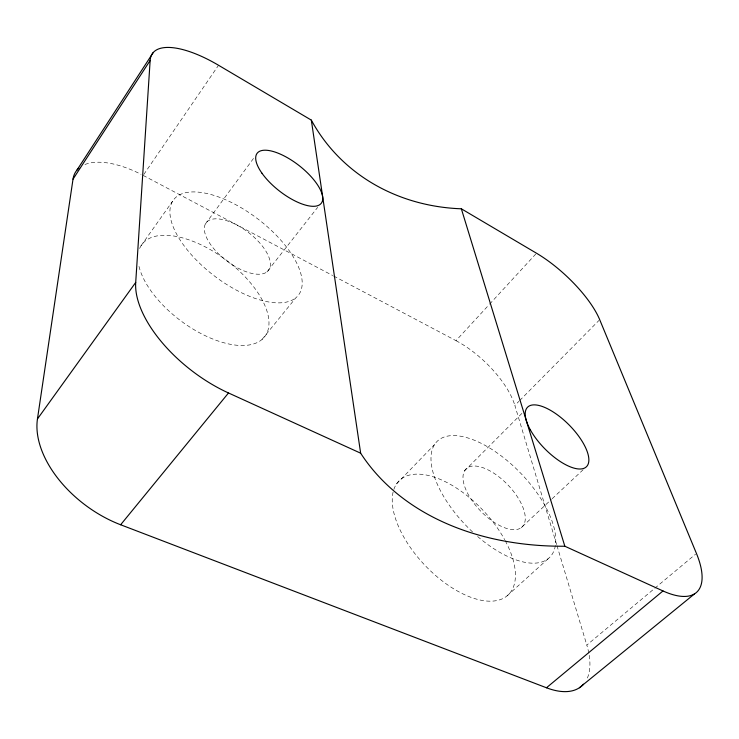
<?xml version="1.0" encoding="UTF-8"?>
<svg xmlns="http://www.w3.org/2000/svg" width="739" height="739" viewBox="0 0 739 739"><rect width="100%" height="100%" fill="white"/><g stroke="black" fill="none" stroke-linecap="round" stroke-linejoin="round"><path stroke-width="0.55" stroke-dasharray="3.69 2.77" d="M143.809 174.45L218.532 65.263M141.02 245.782L172.593 201.22M205.442 223.899L253.791 158.044M266.89 271.961A39.232 17.875 37.3 0 0 235.464 224.305A39.232 17.875 37.3 0 0 209.765 243.325A39.232 17.875 37.3 0 0 266.89 271.961L317.678 207.354M262.04 339.423L295.969 297.678A78.556 35.841 37.3 0 0 230.429 201.969A78.556 35.841 37.3 0 0 181.785 242.531A78.556 35.841 37.3 0 0 295.969 297.678M333.705 276.063L455.981 340.661L488.821 305.004M489.597 304.163L535.729 254.077M396.52 483.943L434.606 444.472M556.643 544.578L514.852 405.425L518.898 401.342M519.702 400.529L598.895 320.495M464.498 470.909L522.196 413.101M521.198 527.692A40.359 18.881 46 0 0 493.966 473.283A40.359 18.881 46 0 0 467.242 492.58A40.359 18.881 46 0 0 521.198 527.692L551.285 499.536M552.125 498.751L584.725 468.24M507.083 595.856L548.412 558.499M588.807 653.1A82.029 40.959 49.6 0 0 586.821 645.082L695.556 554.195M143.154 175.402L332.689 275.527M556.975 545.687L586.821 645.082M139.634 248.489A76.773 37.929 36.8 0 1 242.087 273.735A76.773 37.929 36.8 0 1 237.053 345.261A76.773 37.929 36.8 0 1 138.526 264.174M505.227 540.726A78.934 39.998 46.5 0 1 457.838 591.246A78.934 39.998 46.5 0 1 398.46 481.449A78.934 39.998 46.5 0 1 504.682 539.729M455.981 340.661A64.773 27.657 43.3 0 1 514.852 405.425M84.948 164.501A76.329 35.952 34.7 0 1 141.103 174.339M472.6 532.006A80.819 37.846 46 0 1 451.52 435.631A80.819 37.846 46 0 1 553.973 527.397A80.819 37.846 46 0 1 477.616 536.505M589.195 655.317A82.029 40.959 49.6 0 1 586.655 679.584"/><path stroke-width="1.11" d="M37.449 418.958L135.708 282.446L150.146 60.469A80.856 30.475 36.3 0 1 218.532 65.263L311.322 120.115A207.059 183.642 -34.1 0 0 461.348 208.804L536.514 253.228A68.062 23.085 42.9 0 1 599.698 319.682L696.443 553.456A87.239 35.019 47.6 0 1 662.994 590.951L546.463 687.769L120.633 524.764A95.913 59.868 36.3 0 1 37.449 418.958L73.022 179.143A76.329 35.952 34.7 0 1 78.87 168.15M76.865 170.219L153.149 52.654M73.022 179.143L150.146 60.469M120.633 524.764L228.499 392.972L360.65 453.192A300.736 220.287 -22.1 0 0 564.845 546.232L662.994 590.951M579.413 687.75L694.577 593.842M461.348 208.804L564.845 546.232M311.322 120.115L360.65 453.192M228.499 392.972A103.248 52.497 37.7 0 1 135.708 282.446M583.533 684.185A82.029 40.959 49.6 0 1 546.463 687.769M530.528 430.19A41.855 17.006 45.3 0 0 585.556 467.464A41.855 17.006 45.3 0 0 555.035 413.175A41.855 17.006 45.3 0 0 530.528 430.19M261.976 173.231A40.645 16.073 38 0 0 319.793 204.657A40.645 16.073 38 0 0 285.956 156.899A40.645 16.073 38 0 0 261.976 173.231"/></g></svg>
